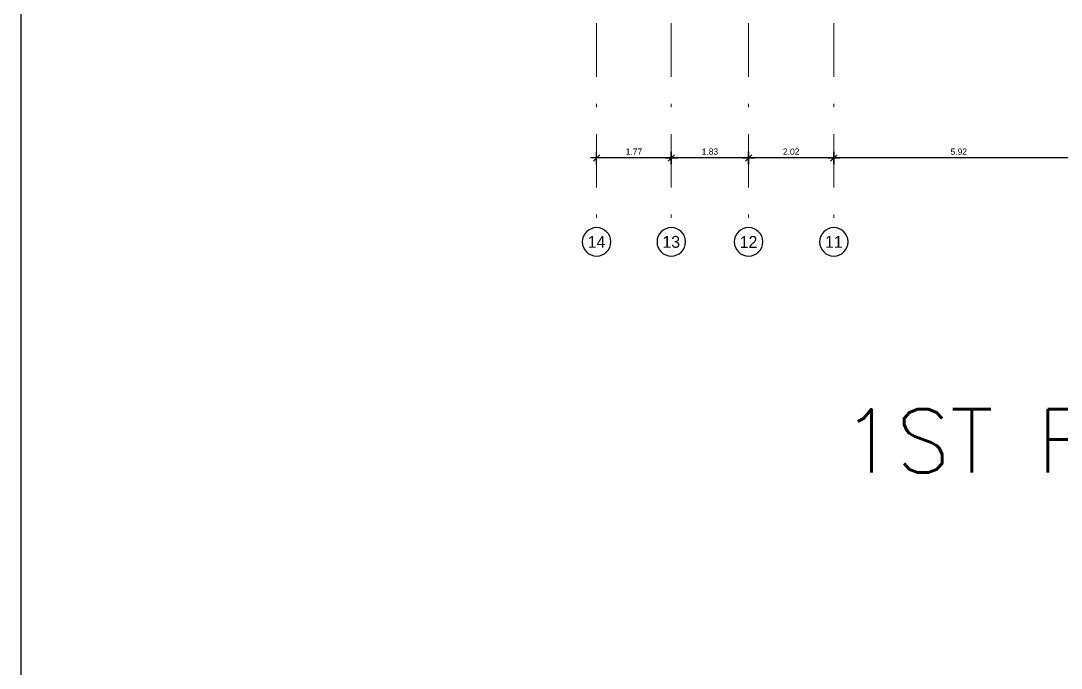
# Model space of a CAD drawing. Header units: metres. Extents: x 0 to 435, y 0 to 273.
# Drawn here: x 0 to 29.57, y 133.22 to 151.63 of the extents above; entities that cross this region are included whole.
import ezdxf
from ezdxf.enums import TextEntityAlignment as Align

# ---------------------------------------------------------------- set-up
doc = ezdxf.new("R2010")
doc.units = ezdxf.units.M
doc.header["$MEASUREMENT"] = 0
doc.linetypes.add('B4-PLANS$0$DASHDOT', pattern=[25.4, 12.7, -6.35, 0, -6.35])
doc.linetypes.add('B4-PLANS$0$DOT2', pattern=[0.125, 0, -0.125])
doc.layers.get('0').update_dxf_attribs({"plot": 0})
for name, color, linetype in [('A-AXM', 4, 'Continuous'), ('A-EDM', 2, 'Continuous'), ('A-WL', 7, 'Continuous')]:
    doc.layers.add(name, color=color, linetype=linetype)
doc.layers.add('Dote', color=1, linetype='B4-PLANS$0$DASHDOT', lineweight=15)
doc.styles.add('B4-PLANS$0$ROMANS', font='romans.shx')
doc.styles.add('B4-PLANS$0$XA', font='XARAB.SHX')
doc.styles.add('B4-PLANS$0$XARAB', font='xarab.shx')
doc.dimstyles.new('B4-PLANS$0$DIM100', dxfattribs={"dimtxt": 0.15, "dimasz": 0.12, "dimexe": 0.1, "dimexo": 0, "dimgap": 0.05, "dimtad": 1, "dimzin": 3, "dimdsep": 46, "dimtxsty": 'B4-PLANS$0$XARAB', "dimblk": 'B4-PLANS$0$DTICK', "dimcen": 0.09, "dimclrd": 256, "dimclre": 4, "dimclrt": 3, "dimadec": 0, "dimazin": 3, "dimtfac": 1, "dimtix": 1, "dimtmove": 2, "dimatfit": 0, "dimldrblk": 'B4-PLANS$0$DTICK', "dimfxl": 0.15, "dimtolj": 1, "dimtzin": 3, "dimlwd": -3, "dimlwe": -3, "dimarcsym": 0})

# ---------------------------------------------------------------- blocks, each defined once
blk = doc.blocks.new('B4-PLANS$0$ACRU1')
at = {"color": 2}
blk.add_circle((0, 0), 600, dxfattribs=at)
at = {"style": 'B4-PLANS$0$ROMANS'}
blk.add_attdef('A', text='', height=450, dxfattribs=at).set_placement((0, 0), align=Align.MIDDLE)
blk = doc.blocks.new('B4-PLANS$0$DTICK')
for p, q in [((-1.21, 0), (1.21, 0)), ((0, 1.21), (0, -1.21))]:
    blk.add_line(p, q)
at = {"color": 3}
blk.add_line((-0.63, -0.63), (0.63, 0.63), dxfattribs=at)
blk = doc.blocks.new('*D153')
at = {"layer": 'A-EDM', "color": 4, "linetype": 'B4-PLANS$0$DOT2', "lineweight": -3, "transparency": 16777216}
for p, q in [((-15.775, -24.585), (-15.775, -24.485)), ((-9.855, -24.585), (-9.855, -24.485))]:
    blk.add_line(p, q, dxfattribs=at)
at = {"layer": 'A-EDM', "lineweight": -3, "transparency": 16777216}
blk.add_line((-9.975, -24.585), (-15.655, -24.585), dxfattribs=at)
at = {"layer": 'Defpoints', "color": 0, "transparency": 16777216}
for p in [(-15.775, -24.585), (-15.775, -24.585), (-9.855, -24.585)]:
    blk.add_point(p, dxfattribs=at)
at = {"layer": 'A-EDM', "lineweight": -3, "transparency": 16777216, "xscale": 0.12, "yscale": 0.12, "zscale": 0.12, "rotation": 180}
blk.add_blockref('B4-PLANS$0$DTICK', (-15.775, -24.585), dxfattribs=at)
at = {"layer": 'A-EDM', "lineweight": -3, "transparency": 16777216, "xscale": 0.12, "yscale": 0.12, "zscale": 0.12}
blk.add_blockref('B4-PLANS$0$DTICK', (-9.855, -24.585), dxfattribs=at)
at = {"layer": 'A-EDM', "color": 3, "transparency": 16777216, "insert": (-12.815, -24.437), "char_height": 0.15, "attachment_point": 5, "style": 'B4-PLANS$0$XARAB'}
blk.add_mtext('\\A1;5.92', dxfattribs=at)
blk = doc.blocks.new('*D154')
at = {"layer": 'A-EDM', "color": 4, "linetype": 'B4-PLANS$0$DOT2', "lineweight": -3, "transparency": 16777216}
for p, q in [((-17.795, -24.585), (-17.795, -24.485)), ((-15.775, -24.585), (-15.775, -24.485))]:
    blk.add_line(p, q, dxfattribs=at)
at = {"layer": 'A-EDM', "lineweight": -3, "transparency": 16777216}
blk.add_line((-15.895, -24.585), (-17.675, -24.585), dxfattribs=at)
at = {"layer": 'Defpoints', "color": 0, "transparency": 16777216}
for p in [(-17.795, -24.585), (-17.795, -24.585), (-15.775, -24.585)]:
    blk.add_point(p, dxfattribs=at)
at = {"layer": 'A-EDM', "lineweight": -3, "transparency": 16777216, "xscale": 0.12, "yscale": 0.12, "zscale": 0.12, "rotation": 180}
blk.add_blockref('B4-PLANS$0$DTICK', (-17.795, -24.585), dxfattribs=at)
at = {"layer": 'A-EDM', "lineweight": -3, "transparency": 16777216, "xscale": 0.12, "yscale": 0.12, "zscale": 0.12}
blk.add_blockref('B4-PLANS$0$DTICK', (-15.775, -24.585), dxfattribs=at)
at = {"layer": 'A-EDM', "color": 3, "transparency": 16777216, "insert": (-16.785, -24.437), "char_height": 0.15, "attachment_point": 5, "style": 'B4-PLANS$0$XARAB'}
blk.add_mtext('\\A1;2.02', dxfattribs=at)
blk = doc.blocks.new('*D155')
at = {"layer": 'A-EDM', "color": 4, "linetype": 'B4-PLANS$0$DOT2', "lineweight": -3, "transparency": 16777216}
for p, q in [((-19.625, -24.585), (-19.625, -24.485)), ((-17.795, -24.585), (-17.795, -24.485))]:
    blk.add_line(p, q, dxfattribs=at)
at = {"layer": 'A-EDM', "lineweight": -3, "transparency": 16777216}
blk.add_line((-17.915, -24.585), (-19.505, -24.585), dxfattribs=at)
at = {"layer": 'Defpoints', "color": 0, "transparency": 16777216}
for p in [(-19.625, -24.585, 0), (-19.625, -24.585), (-17.795, -24.585)]:
    blk.add_point(p, dxfattribs=at)
at = {"layer": 'A-EDM', "lineweight": -3, "transparency": 16777216, "xscale": 0.12, "yscale": 0.12, "zscale": 0.12, "rotation": 180}
blk.add_blockref('B4-PLANS$0$DTICK', (-19.625, -24.585), dxfattribs=at)
at = {"layer": 'A-EDM', "lineweight": -3, "transparency": 16777216, "xscale": 0.12, "yscale": 0.12, "zscale": 0.12}
blk.add_blockref('B4-PLANS$0$DTICK', (-17.795, -24.585), dxfattribs=at)
at = {"layer": 'A-EDM', "color": 3, "transparency": 16777216, "insert": (-18.71, -24.437), "char_height": 0.15, "attachment_point": 5, "style": 'B4-PLANS$0$XARAB'}
blk.add_mtext('\\A1;1.83', dxfattribs=at)
blk = doc.blocks.new('*D156')
at = {"layer": 'A-EDM', "color": 4, "linetype": 'B4-PLANS$0$DOT2', "lineweight": -3, "transparency": 16777216}
for p, q in [((-21.395, -24.585), (-21.395, -24.485)), ((-19.625, -24.585), (-19.625, -24.485))]:
    blk.add_line(p, q, dxfattribs=at)
at = {"layer": 'A-EDM', "lineweight": -3, "transparency": 16777216}
blk.add_line((-19.745, -24.585), (-21.275, -24.585), dxfattribs=at)
at = {"layer": 'Defpoints', "color": 0, "transparency": 16777216}
for p in [(-21.395, -24.585, 0), (-21.395, -24.585), (-19.625, -24.585, 0)]:
    blk.add_point(p, dxfattribs=at)
at = {"layer": 'A-EDM', "lineweight": -3, "transparency": 16777216, "xscale": 0.12, "yscale": 0.12, "zscale": 0.12, "rotation": 180}
blk.add_blockref('B4-PLANS$0$DTICK', (-21.395, -24.585), dxfattribs=at)
at = {"layer": 'A-EDM', "lineweight": -3, "transparency": 16777216, "xscale": 0.12, "yscale": 0.12, "zscale": 0.12}
blk.add_blockref('B4-PLANS$0$DTICK', (-19.625, -24.585), dxfattribs=at)
at = {"layer": 'A-EDM', "color": 3, "transparency": 16777216, "insert": (-20.51, -24.436), "char_height": 0.15, "attachment_point": 5, "style": 'B4-PLANS$0$XARAB'}
blk.add_mtext('\\A1;1.77', dxfattribs=at)
blk = doc.blocks.new('B4-PLANS$0$AXES-B2')
at = {"layer": 'Dote', "ltscale": 0.1}
for p, q in [((-21.395, 10.085), (-21.395, -26.235)), ((-19.625, 10.085), (-19.625, -26.235)), ((-17.795, 10.085), (-17.795, -26.235)), ((-15.775, 10.085), (-15.775, -26.235))]:
    blk.add_line(p, q, dxfattribs=at)
at = {"layer": 'A-AXM'}
ref = blk.add_blockref('B4-PLANS$0$ACRU1', (-21.395, -26.573), dxfattribs=dict(at, xscale=-0.0005624999175779749, yscale=0.0005624997429549586, zscale=0.0005625000000080149, rotation=1.778695351006832e-05))
ref.add_attrib('A', '14', dxfattribs={"layer": '0', "height": 0.2812, "rotation": 0, "style": 'B4-PLANS$0$XA', "flags": 12}).set_placement((-21.395, -26.573), align=Align.MIDDLE)
ref = blk.add_blockref('B4-PLANS$0$ACRU1', (-19.625, -26.573), dxfattribs=dict(at, xscale=-0.0005624999175779727, yscale=0.0005624997429549586, zscale=0.0005625000000080149, rotation=1.778695351006832e-05))
ref.add_attrib('A', '13', dxfattribs={"layer": '0', "height": 0.2812, "rotation": 0, "style": 'B4-PLANS$0$XA', "flags": 12}).set_placement((-19.625, -26.573), align=Align.MIDDLE)
ref = blk.add_blockref('B4-PLANS$0$ACRU1', (-17.795, -26.573), dxfattribs=dict(at, xscale=-0.0005624999175779749, yscale=0.0005624997429549586, zscale=0.0005625000000080149, rotation=1.778695351006832e-05))
ref.add_attrib('A', '12', dxfattribs={"layer": '0', "height": 0.2812, "rotation": 0, "style": 'B4-PLANS$0$XA', "flags": 12}).set_placement((-17.795, -26.573), align=Align.MIDDLE)
ref = blk.add_blockref('B4-PLANS$0$ACRU1', (-15.775, -26.573), dxfattribs=dict(at, xscale=-0.0005624999175779749, yscale=0.0005624997429549586, zscale=0.0005625000000080149, rotation=1.778695351006832e-05))
ref.add_attrib('A', '11', dxfattribs={"layer": '0', "height": 0.2812, "rotation": 0, "style": 'B4-PLANS$0$XA', "flags": 12}).set_placement((-15.775, -26.573), align=Align.MIDDLE)
at = {"layer": 'A-EDM'}
for base, p1, p2, picture, middle in [((-21.395, -24.585), (-19.625, -24.585, 0), (-21.395, -24.585, 0), '*D156', (-20.51, -24.436)), ((-19.625, -24.585), (-17.795, -24.585), (-19.625, -24.585, 0), '*D155', (-18.71, -24.437)), ((-17.795, -24.585), (-15.775, -24.585), (-17.795, -24.585), '*D154', (-16.785, -24.437)), ((-15.775, -24.585), (-9.855, -24.585), (-15.775, -24.585), '*D153', (-12.815, -24.437))]:
    dim = blk.add_linear_dim(base=base, p1=p1, p2=p2, dimstyle='B4-PLANS$0$DIM100', override={"dimfxl": 0.15}, dxfattribs=at)
    dim.commit()
    dim.dimension.update_dxf_attribs({"geometry": picture, "text_midpoint": middle})

msp = doc.modelspace()

# ---------------------------------------------------------------- linework, layer by layer
at = {"layer": 'Defpoints'}
msp.add_lwpolyline([(82.8278, 199.4527), (0, 199.4527), (0, 132.9685), (82.8278, 132.9685)], close=True, dxfattribs=at)

# ---------------------------------------------------------------- block references
at = {"layer": 'A-WL', "xscale": 1.2, "yscale": 1.2, "zscale": 1.2}
msp.add_blockref('B4-PLANS$0$AXES-B2', (42.0379, 177.2299), dxfattribs=at)

# ---------------------------------------------------------------- texts
at = {"layer": 'Defpoints', "style": 'B4-PLANS$0$ROMANS'}
msp.add_text('1ST FLOOR PLAN BLOCK (4)', height=1.8, dxfattribs=at).set_placement((23.3298, 138.7814, 0))

doc.saveas('drawing.dxf')
